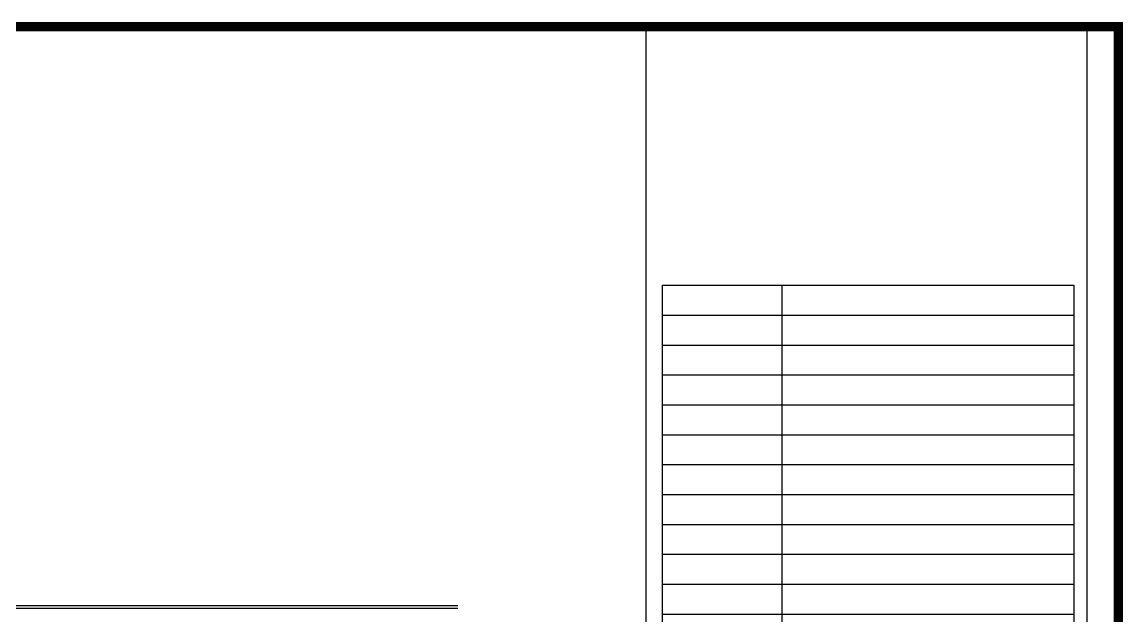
# Model space of a CAD drawing. Header units: millimetres. Extents: x 5603074 to 5608376, y 255765 to 258684.
# Drawn here: x 5606190 to 5608376, y 257505 to 258684 of the extents above; entities that cross this region are included whole.
import ezdxf

# ---------------------------------------------------------------- set-up
doc = ezdxf.new("R2010")
doc.units = ezdxf.units.MM
doc.header["$LTSCALE"] = 100
doc.layers.add('cam', color=4, linetype='Continuous')

msp = doc.modelspace()

# ---------------------------------------------------------------- linework, layer by layer
at = {"color": 252}
for p, q in [((5607428.784, 258674.392), (5607428.784, 255825.553)), ((5608303.795, 258674.392), (5608303.795, 255825.553))]:
    msp.add_line(p, q, dxfattribs=at)
at = {"color": 250}
for p, q in [((5607698.606, 258161.502), (5607698.606, 257150.962)), ((5607461.221, 258102.192), (5608278.286, 258102.192)), ((5607461.221, 258042.882), (5608278.286, 258042.882)), ((5607461.221, 257983.572), (5608278.286, 257983.572)), ((5607461.221, 257924.263), (5608278.286, 257924.263)), ((5607461.221, 257864.953), (5608278.286, 257864.953)), ((5607461.221, 257805.643), (5608278.286, 257805.643)), ((5607461.221, 257746.333), (5608278.286, 257746.333)), ((5607461.221, 257687.024), (5608278.286, 257687.024)), ((5607461.221, 257627.714), (5608278.286, 257627.714)), ((5607461.221, 257568.404), (5608278.286, 257568.404)), ((5607461.221, 257509.094), (5608278.286, 257509.094))]:
    msp.add_line(p, q, dxfattribs=at)
at = {"color": 252, "const_width": 18.717}
msp.add_lwpolyline([(5603083.312, 255774.354), (5603083.312, 258674.392), (5608366.296, 258674.392), (5608366.296, 255774.354)], close=True, dxfattribs=at)
at = {"color": 250}
msp.add_lwpolyline([(5608278.286, 257150.962), (5607461.221, 257150.962), (5607461.221, 258161.502), (5608278.286, 258161.502)], close=True, dxfattribs=at)
at = {"layer": 'cam'}
for points in [[(5607055.239, 257525.117), (5603745.952, 257525.117)], [(5607055.239, 257520.117), (5603745.952, 257520.117)]]:
    msp.add_lwpolyline(points, dxfattribs=at)

doc.saveas('drawing.dxf')
